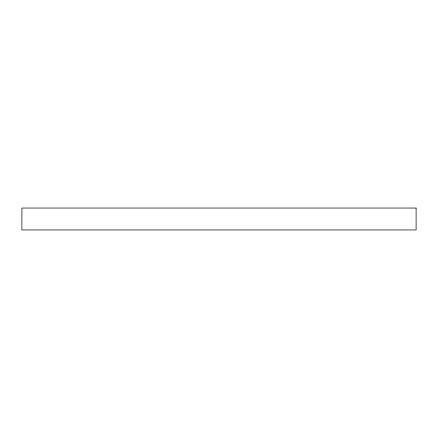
<?xml version="1.0" encoding="UTF-8"?>
<svg xmlns="http://www.w3.org/2000/svg" width="438" height="438" viewBox="0 0 438 438"><rect width="100%" height="100%" fill="white"/><g stroke="black" fill="none" stroke-linecap="round" stroke-linejoin="round"><path stroke-width="0.66" d="M416.1 208.05L21.9 208.05L21.9 229.95L416.1 229.95L416.1 208.05"/></g></svg>
